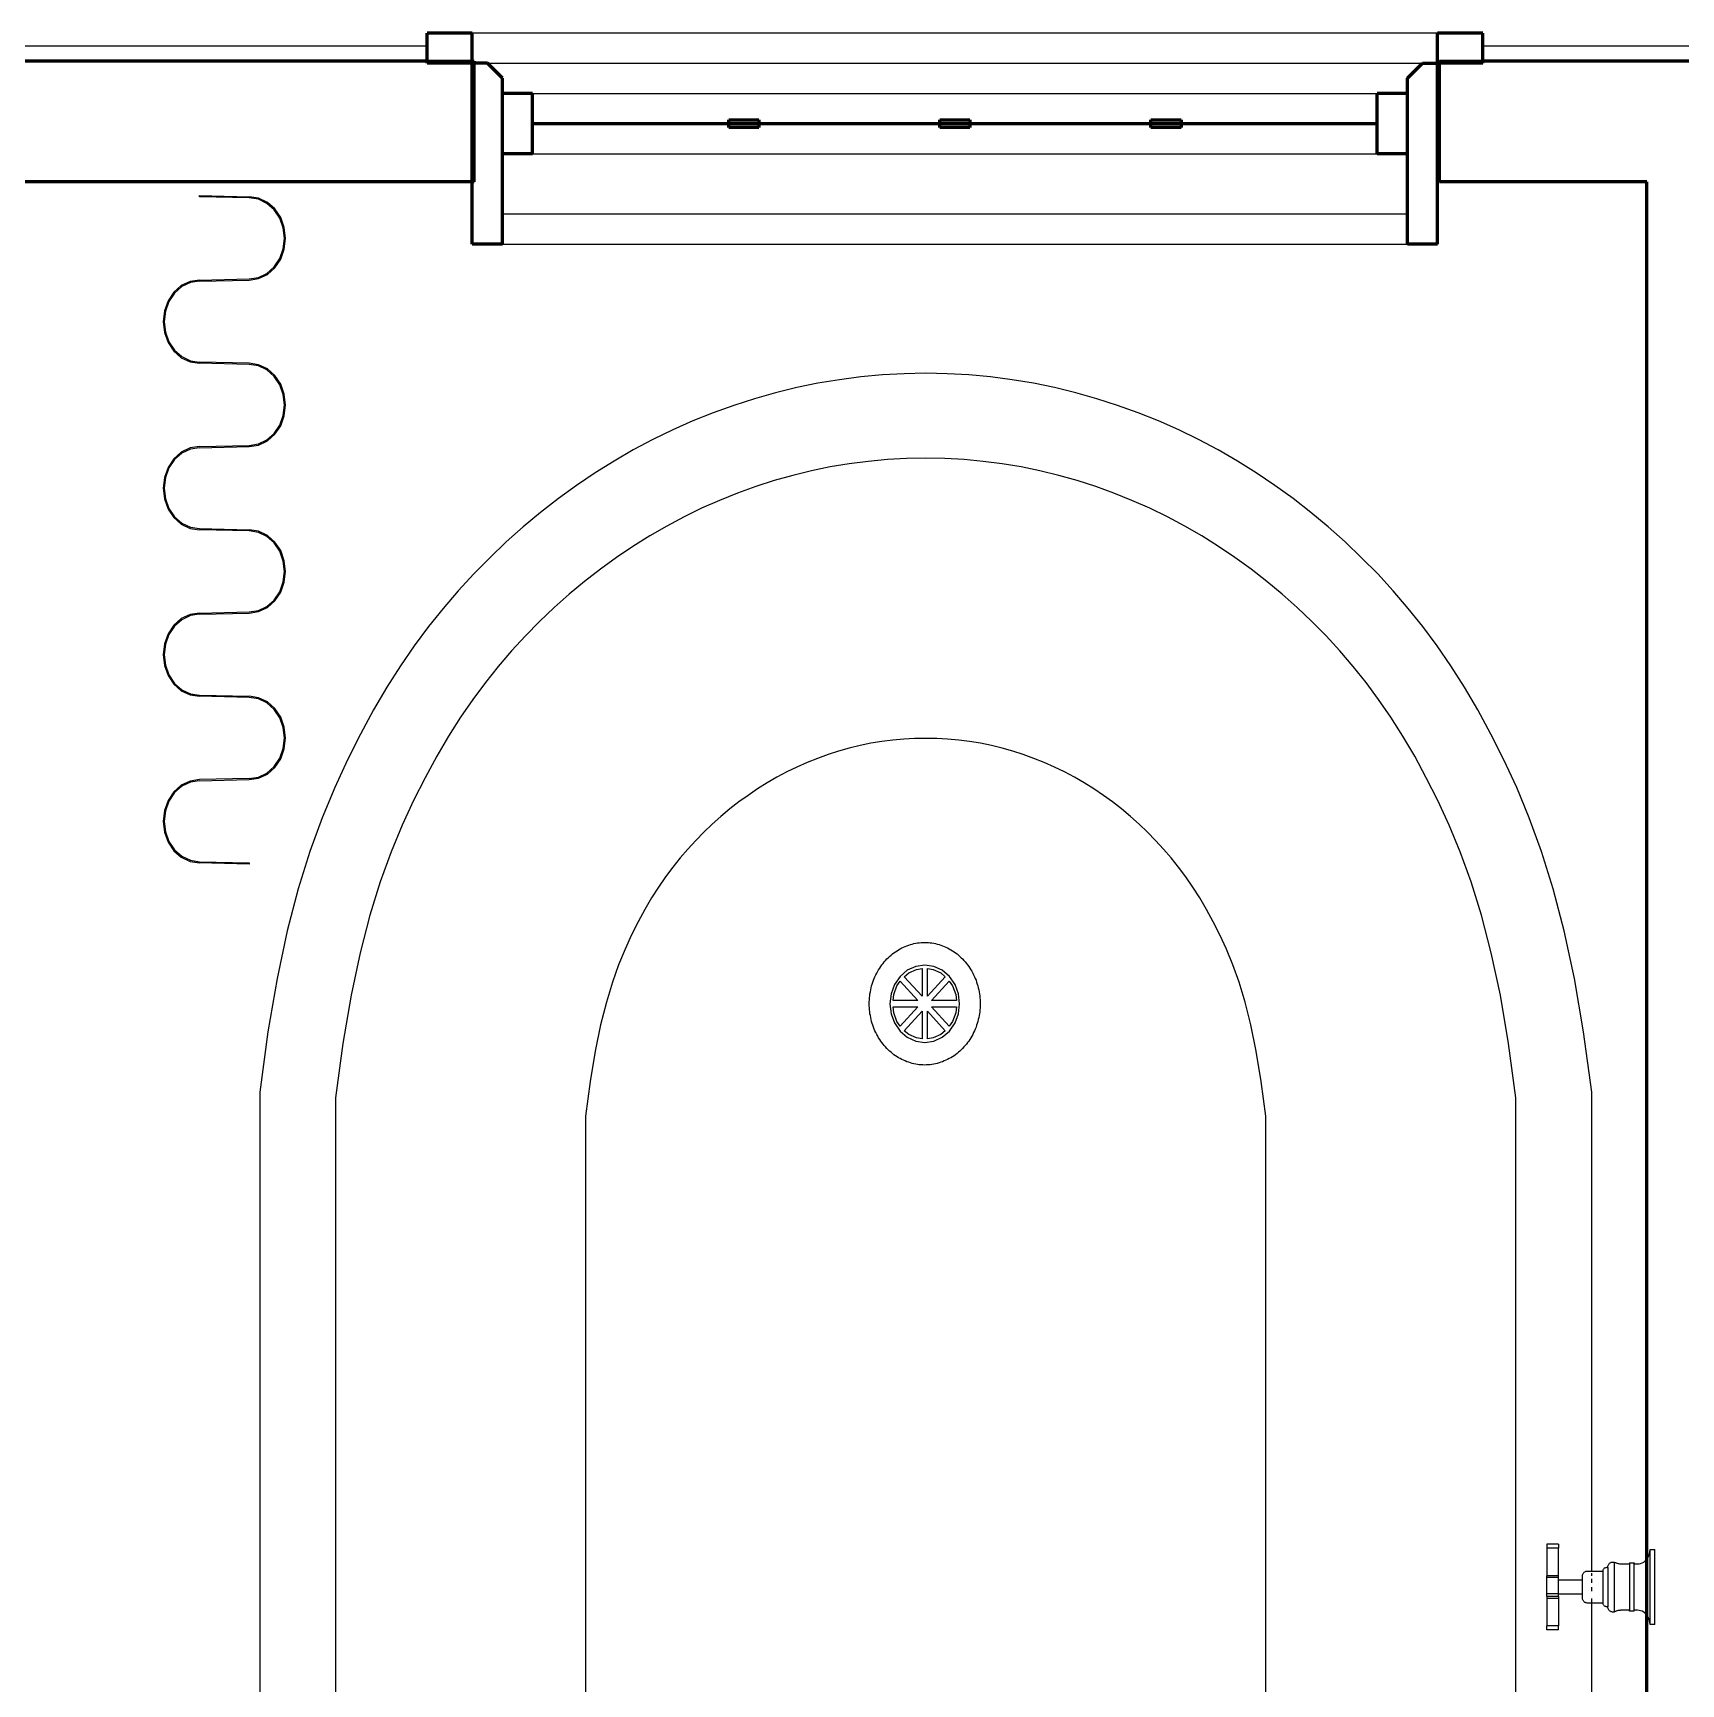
# Model space of a CAD drawing. Header units: metres. Extents: x 12.2 to 77.2, y 18.8 to 35.5.
# Drawn here: x 18.845 to 20.233, y 28.023 to 29.413 of the extents above; entities that cross this region are included whole.
import ezdxf

# ---------------------------------------------------------------- set-up
doc = ezdxf.new("R2010")
doc.units = ezdxf.units.M
doc.layers.add('A-WALL', color=250, linetype='Continuous', lineweight=60)

msp = doc.modelspace()

# ---------------------------------------------------------------- linework, layer by layer
for p, q in [((20.0278, 29.4129), (19.215, 29.4129)), ((19.1769, 29.4018), (13.7397, 29.4018)), ((21.1359, 29.4018), (20.0659, 29.4018)), ((19.2277, 29.3875), (20.0151, 29.3875)), ((20.0294, 29.3891), (20.0278, 29.3891)), ((19.2658, 29.3621), (19.977, 29.3621)), ((19.2658, 29.3113), (19.977, 29.3113)), ((20.0294, 29.2875), (20.0278, 29.2875)), ((18.9853, 29.276), (19.0272, 29.275)), ((18.9853, 29.275), (18.9853, 29.276)), ((19.0272, 29.274), (18.9853, 29.275)), ((19.0351, 29.2738), (19.0272, 29.275)), ((19.0349, 29.2729), (19.0272, 29.274)), ((19.0421, 29.2695), (19.0349, 29.2729)), ((19.0425, 29.2703), (19.0351, 29.2738)), ((19.0482, 29.2641), (19.0421, 29.2695)), ((19.0488, 29.2648), (19.0425, 29.2703)), ((19.0537, 29.2575), (19.0488, 29.2648)), ((19.0529, 29.257), (19.0482, 29.2641)), ((19.0559, 29.2488), (19.0529, 29.257)), ((19.0567, 29.2491), (19.0537, 29.2575)), ((20.0024, 29.2605), (19.2404, 29.2605)), ((19.0569, 29.24), (19.0559, 29.2488)), ((19.0559, 29.2312), (19.0569, 29.24)), ((19.0578, 29.24), (19.0567, 29.2491)), ((19.0567, 29.2309), (19.0578, 29.24)), ((19.0482, 29.2159), (19.0529, 29.223)), ((19.0529, 29.223), (19.0559, 29.2312)), ((19.0537, 29.2225), (19.0567, 29.2309)), ((19.2404, 29.2351), (20.0024, 29.2351)), ((19.0349, 29.2071), (19.0421, 29.2105)), ((19.0351, 29.2061), (19.0425, 29.2096)), ((19.0421, 29.2105), (19.0482, 29.2159)), ((19.0425, 29.2096), (19.0488, 29.2152)), ((19.0488, 29.2152), (19.0537, 29.2225)), ((18.97, 29.2002), (18.9637, 29.1947)), ((18.9705, 29.1994), (18.9643, 29.194)), ((18.9774, 29.2037), (18.97, 29.2002)), ((18.9776, 29.2028), (18.9705, 29.1994)), ((18.9853, 29.2049), (18.9774, 29.2037)), ((18.9853, 29.2039), (18.9776, 29.2028)), ((18.9853, 29.2049), (19.0272, 29.2059)), ((18.9853, 29.2039), (19.0272, 29.2049)), ((19.0272, 29.2059), (19.0349, 29.2071)), ((19.0272, 29.2049), (19.0351, 29.2061)), ((18.9588, 29.1874), (18.9558, 29.1789)), ((18.9596, 29.1869), (18.9566, 29.1787)), ((18.9637, 29.1947), (18.9588, 29.1874)), ((18.9643, 29.194), (18.9596, 29.1869)), ((18.9558, 29.1789), (18.9547, 29.1699)), ((18.9547, 29.1699), (18.9558, 29.1608)), ((18.9566, 29.1787), (18.9556, 29.1699)), ((18.9556, 29.1699), (18.9566, 29.1611)), ((18.9558, 29.1608), (18.9588, 29.1523)), ((18.9566, 29.1611), (18.9596, 29.1528)), ((18.9588, 29.1523), (18.9637, 29.1451)), ((18.9596, 29.1528), (18.9643, 29.1458)), ((18.9637, 29.1451), (18.97, 29.1395)), ((18.9643, 29.1458), (18.9705, 29.1404)), ((18.97, 29.1395), (18.9774, 29.136)), ((18.9705, 29.1404), (18.9776, 29.137)), ((18.9774, 29.136), (18.9853, 29.1348)), ((18.9776, 29.137), (18.9853, 29.1358)), ((19.0272, 29.1348), (18.9853, 29.1358)), ((19.0272, 29.1338), (18.9853, 29.1348)), ((19.0351, 29.1336), (19.0272, 29.1348)), ((19.0349, 29.1327), (19.0272, 29.1338)), ((19.0421, 29.1292), (19.0349, 29.1327)), ((19.0425, 29.1301), (19.0351, 29.1336)), ((19.0482, 29.1238), (19.0421, 29.1292)), ((19.0488, 29.1245), (19.0425, 29.1301)), ((19.0529, 29.1168), (19.0482, 29.1238)), ((19.0537, 29.1173), (19.0488, 29.1245)), ((19.0559, 29.1086), (19.0529, 29.1168)), ((19.0567, 29.1088), (19.0537, 29.1173)), ((19.0569, 29.0998), (19.0559, 29.1086)), ((19.0559, 29.0909), (19.0569, 29.0998)), ((19.0578, 29.0998), (19.0567, 29.1088)), ((19.0567, 29.0907), (19.0578, 29.0998)), ((19.0529, 29.0827), (19.0559, 29.0909)), ((19.0537, 29.0822), (19.0567, 29.0907)), ((19.0349, 29.0669), (19.0421, 29.0703)), ((19.0421, 29.0703), (19.0482, 29.0757)), ((19.0425, 29.0694), (19.0488, 29.075)), ((19.0482, 29.0757), (19.0529, 29.0827)), ((19.0488, 29.075), (19.0537, 29.0822)), ((18.97, 29.06), (18.9637, 29.0544)), ((18.9705, 29.0591), (18.9643, 29.0537)), ((18.9774, 29.0635), (18.97, 29.06)), ((18.9776, 29.0625), (18.9705, 29.0591)), ((18.9853, 29.0647), (18.9774, 29.0635)), ((18.9853, 29.0637), (18.9776, 29.0625)), ((18.9853, 29.0647), (19.0272, 29.0657)), ((18.9853, 29.0637), (19.0272, 29.0647)), ((19.0272, 29.0657), (19.0349, 29.0669)), ((19.0272, 29.0647), (19.0351, 29.0659)), ((19.0351, 29.0659), (19.0425, 29.0694)), ((18.9588, 29.0472), (18.9558, 29.0387)), ((18.9596, 29.0467), (18.9566, 29.0385)), ((18.9637, 29.0544), (18.9588, 29.0472)), ((18.9643, 29.0537), (18.9596, 29.0467)), ((18.9558, 29.0387), (18.9547, 29.0296)), ((18.9547, 29.0296), (18.9558, 29.0206)), ((18.9566, 29.0385), (18.9556, 29.0296)), ((18.9556, 29.0296), (18.9566, 29.0208)), ((18.9558, 29.0206), (18.9588, 29.0121)), ((18.9566, 29.0208), (18.9596, 29.0126)), ((18.9588, 29.0121), (18.9637, 29.0049)), ((18.9596, 29.0126), (18.9643, 29.0056)), ((18.9637, 29.0049), (18.97, 28.9993)), ((18.9643, 29.0056), (18.9705, 29.0001)), ((18.9705, 29.0001), (18.9776, 28.9967)), ((18.97, 28.9993), (18.9774, 28.9958)), ((18.9774, 28.9958), (18.9853, 28.9946)), ((18.9776, 28.9967), (18.9853, 28.9956)), ((18.9853, 28.9956), (19.0272, 28.9946)), ((19.0272, 28.9936), (18.9853, 28.9946)), ((19.0351, 28.9934), (19.0272, 28.9946)), ((19.0349, 28.9924), (19.0272, 28.9936)), ((19.0421, 28.989), (19.0349, 28.9924)), ((19.0425, 28.9899), (19.0351, 28.9934)), ((19.0482, 28.9836), (19.0421, 28.989)), ((19.0488, 28.9843), (19.0425, 28.9899)), ((19.0529, 28.9766), (19.0482, 28.9836)), ((19.0537, 28.9771), (19.0488, 28.9843)), ((19.0559, 28.9683), (19.0529, 28.9766)), ((19.0567, 28.9686), (19.0537, 28.9771)), ((19.0569, 28.9595), (19.0559, 28.9683)), ((19.0559, 28.9507), (19.0569, 28.9595)), ((19.0578, 28.9595), (19.0567, 28.9686)), ((19.0567, 28.9505), (19.0578, 28.9595)), ((19.0529, 28.9425), (19.0559, 28.9507)), ((19.0537, 28.942), (19.0567, 28.9505)), ((19.0421, 28.93), (19.0482, 28.9354)), ((19.0425, 28.9292), (19.0488, 28.9347)), ((19.0482, 28.9354), (19.0529, 28.9425)), ((19.0488, 28.9347), (19.0537, 28.942)), ((18.97, 28.9198), (18.9637, 28.9142)), ((18.9705, 28.9189), (18.9643, 28.9135)), ((18.9774, 28.9233), (18.97, 28.9198)), ((18.9776, 28.9223), (18.9705, 28.9189)), ((18.9853, 28.9245), (18.9774, 28.9233)), ((18.9853, 28.9235), (18.9776, 28.9223)), ((18.9853, 28.9245), (19.0272, 28.9255)), ((18.9853, 28.9235), (19.0272, 28.9245)), ((19.0272, 28.9255), (19.0349, 28.9266)), ((19.0272, 28.9245), (19.0351, 28.9257)), ((19.0349, 28.9266), (19.0421, 28.93)), ((19.0351, 28.9257), (19.0425, 28.9292)), ((18.9588, 28.9069), (18.9558, 28.8985)), ((18.9596, 28.9064), (18.9566, 28.8982)), ((18.9637, 28.9142), (18.9588, 28.9069)), ((18.9643, 28.9135), (18.9596, 28.9064)), ((18.9558, 28.8985), (18.9547, 28.8894)), ((18.9547, 28.8894), (18.9558, 28.8803)), ((18.9566, 28.8982), (18.9556, 28.8894)), ((18.9556, 28.8894), (18.9566, 28.8806)), ((18.9558, 28.8803), (18.9588, 28.8719)), ((18.9566, 28.8806), (18.9596, 28.8724)), ((18.9588, 28.8719), (18.9637, 28.8646)), ((18.9596, 28.8724), (18.9643, 28.8653)), ((18.9637, 28.8646), (18.97, 28.8591)), ((18.9643, 28.8653), (18.9705, 28.8599)), ((18.97, 28.8591), (18.9774, 28.8555)), ((18.9705, 28.8599), (18.9776, 28.8565)), ((18.9774, 28.8555), (18.9853, 28.8544)), ((18.9776, 28.8565), (18.9853, 28.8554)), ((18.9853, 28.8554), (19.0272, 28.8544)), ((19.0272, 28.8534), (18.9853, 28.8544)), ((19.0351, 28.8532), (19.0272, 28.8544)), ((19.0349, 28.8522), (19.0272, 28.8534)), ((19.0421, 28.8488), (19.0349, 28.8522)), ((19.0425, 28.8497), (19.0351, 28.8532)), ((19.0482, 28.8434), (19.0421, 28.8488)), ((19.0488, 28.8441), (19.0425, 28.8497)), ((19.0529, 28.8363), (19.0482, 28.8434)), ((19.0537, 28.8368), (19.0488, 28.8441)), ((19.0559, 28.8281), (19.0529, 28.8363)), ((19.0567, 28.8284), (19.0537, 28.8368)), ((19.0569, 28.8193), (19.0559, 28.8281)), ((19.0578, 28.8193), (19.0567, 28.8284)), ((19.0529, 28.8023), (19.0559, 28.8105)), ((19.0537, 28.8018), (19.0567, 28.8102)), ((19.0559, 28.8105), (19.0569, 28.8193)), ((19.0567, 28.8102), (19.0578, 28.8193)), ((19.0421, 28.7898), (19.0482, 28.7952)), ((19.0425, 28.7889), (19.0488, 28.7945)), ((19.0482, 28.7952), (19.0529, 28.8023)), ((19.0488, 28.7945), (19.0537, 28.8018)), ((18.97, 28.7795), (18.9637, 28.774)), ((18.9705, 28.7787), (18.9643, 28.7733)), ((18.9774, 28.783), (18.97, 28.7795)), ((18.9776, 28.7821), (18.9705, 28.7787)), ((18.9853, 28.7842), (18.9774, 28.783)), ((18.9853, 28.7832), (18.9776, 28.7821)), ((19.0272, 28.7852), (18.9853, 28.7842)), ((18.9853, 28.7832), (19.0272, 28.7842)), ((19.0272, 28.7852), (19.0349, 28.7864)), ((19.0272, 28.7842), (19.0351, 28.7854)), ((19.0349, 28.7864), (19.0421, 28.7898)), ((19.0351, 28.7854), (19.0425, 28.7889)), ((18.9588, 28.7667), (18.9558, 28.7583)), ((18.9596, 28.7662), (18.9566, 28.758)), ((18.9637, 28.774), (18.9588, 28.7667)), ((18.9643, 28.7733), (18.9596, 28.7662)), ((18.9558, 28.7583), (18.9547, 28.7492)), ((18.9566, 28.758), (18.9556, 28.7492)), ((18.9547, 28.7492), (18.9558, 28.7401)), ((18.9556, 28.7492), (18.9566, 28.7404)), ((18.9558, 28.7401), (18.9588, 28.7317)), ((18.9566, 28.7404), (18.9596, 28.7322)), ((18.9588, 28.7317), (18.9637, 28.7244)), ((18.9596, 28.7322), (18.9643, 28.7251)), ((18.9637, 28.7244), (18.97, 28.7188)), ((18.9643, 28.7251), (18.9705, 28.7197)), ((18.97, 28.7188), (18.9774, 28.7153)), ((18.9705, 28.7197), (18.9776, 28.7163)), ((18.9774, 28.7153), (18.9853, 28.7141)), ((18.9776, 28.7163), (18.9853, 28.7151)), ((18.9853, 28.7151), (19.0272, 28.7141)), ((19.0272, 28.7131), (18.9853, 28.7141)), ((19.0272, 28.7141), (19.0272, 28.7131)), ((19.5884, 28.6269), (19.5813, 28.6237)), ((19.596, 28.628), (19.5884, 28.6269)), ((19.589, 28.6244), (19.5937, 28.6251)), ((19.5937, 28.6251), (19.5937, 28.6018)), ((19.6036, 28.6269), (19.596, 28.628)), ((19.5984, 28.6251), (19.603, 28.6244)), ((19.5984, 28.6018), (19.5984, 28.6251)), ((19.6107, 28.6237), (19.6036, 28.6269)), ((19.5705, 28.6118), (19.5676, 28.6039)), ((19.5752, 28.6185), (19.5705, 28.6118)), ((19.5726, 28.6105), (19.5754, 28.6146)), ((19.5813, 28.6237), (19.5752, 28.6185)), ((19.5754, 28.6146), (19.5903, 28.5981)), ((19.5788, 28.6182), (19.5825, 28.6214)), ((19.5937, 28.6018), (19.5788, 28.6182)), ((19.5825, 28.6214), (19.589, 28.6244)), ((19.6133, 28.6182), (19.5984, 28.6018)), ((19.6017, 28.5981), (19.6166, 28.6146)), ((19.603, 28.6244), (19.6095, 28.6214)), ((19.6095, 28.6214), (19.6133, 28.6182)), ((19.6168, 28.6185), (19.6107, 28.6237)), ((19.6166, 28.6146), (19.6194, 28.6105)), ((19.6215, 28.6118), (19.6168, 28.6185)), ((19.6244, 28.6039), (19.6215, 28.6118)), ((19.5676, 28.6039), (19.5666, 28.5955)), ((19.5693, 28.5981), (19.5699, 28.6033)), ((19.5903, 28.5981), (19.5693, 28.5981)), ((19.5699, 28.6033), (19.5726, 28.6105)), ((19.6228, 28.5981), (19.6017, 28.5981)), ((19.6194, 28.6105), (19.6221, 28.6033)), ((19.6221, 28.6033), (19.6228, 28.5981)), ((19.6254, 28.5955), (19.6244, 28.6039)), ((19.5666, 28.5955), (19.5676, 28.5871)), ((19.5676, 28.5871), (19.5705, 28.5793)), ((19.5693, 28.5929), (19.5903, 28.5929)), ((19.5699, 28.5878), (19.5693, 28.5929)), ((19.5726, 28.5806), (19.5699, 28.5878)), ((19.5903, 28.5929), (19.5754, 28.5765)), ((19.5788, 28.5728), (19.5937, 28.5892)), ((19.5937, 28.5892), (19.5937, 28.566)), ((19.5984, 28.5892), (19.6133, 28.5728)), ((19.5984, 28.566), (19.5984, 28.5892)), ((19.6017, 28.5929), (19.6228, 28.5929)), ((19.6166, 28.5765), (19.6017, 28.5929)), ((19.6221, 28.5878), (19.6194, 28.5806)), ((19.6215, 28.5793), (19.6244, 28.5871)), ((19.6228, 28.5929), (19.6221, 28.5878)), ((19.6244, 28.5871), (19.6254, 28.5955)), ((19.5705, 28.5793), (19.5752, 28.5725)), ((19.5754, 28.5765), (19.5726, 28.5806)), ((19.5752, 28.5725), (19.5813, 28.5674)), ((19.5825, 28.5696), (19.5788, 28.5728)), ((19.589, 28.5667), (19.5825, 28.5696)), ((19.6095, 28.5696), (19.603, 28.5667)), ((19.6133, 28.5728), (19.6095, 28.5696)), ((19.6107, 28.5674), (19.6168, 28.5725)), ((19.6194, 28.5806), (19.6166, 28.5765)), ((19.6168, 28.5725), (19.6215, 28.5793)), ((19.5813, 28.5674), (19.5884, 28.5641)), ((19.5884, 28.5641), (19.596, 28.563)), ((19.5937, 28.566), (19.589, 28.5667)), ((19.596, 28.563), (19.6036, 28.5641)), ((19.603, 28.5667), (19.5984, 28.566)), ((19.6036, 28.5641), (19.6107, 28.5674)), ((19.036, 28.521), (19.036, 27.3877)), ((19.0999, 28.5163), (19.0999, 27.3924)), ((20.0938, 27.9655), (20.0938, 28.5163)), ((20.1576, 28.1178), (20.1576, 28.521)), ((19.3103, 28.5008), (19.3103, 27.4079)), ((19.8833, 27.4079), (19.8833, 28.5008)), ((20.1297, 28.1403), (20.1197, 28.1403)), ((20.1197, 28.1403), (20.1197, 28.137)), ((20.1297, 28.1403), (20.1297, 28.137)), ((20.1297, 28.137), (20.1197, 28.137)), ((20.1197, 28.137), (20.1197, 28.1139)), ((20.1297, 28.1139), (20.1297, 28.137)), ((20.1723, 28.124), (20.1727, 28.1244)), ((20.1727, 28.1244), (20.1732, 28.1247)), ((20.1732, 28.1247), (20.1736, 28.125)), ((20.1736, 28.125), (20.1741, 28.1252)), ((20.1741, 28.1252), (20.1746, 28.1253)), ((20.1746, 28.1253), (20.1752, 28.1253)), ((20.1752, 28.1253), (20.1765, 28.1253)), ((20.1765, 28.1253), (20.177, 28.1251)), ((20.1765, 28.1253), (20.1765, 28.0833)), ((20.177, 28.1251), (20.1776, 28.1249)), ((20.1776, 28.1249), (20.1781, 28.1247)), ((20.1781, 28.1247), (20.1787, 28.1245)), ((20.1787, 28.1245), (20.1792, 28.1243)), ((20.1792, 28.1243), (20.1798, 28.1242)), ((20.1894, 28.1246), (20.1934, 28.1246)), ((20.1894, 28.1246), (20.1894, 28.1238)), ((20.1934, 28.1246), (20.1934, 28.1238)), ((20.1988, 28.1242), (20.2002, 28.1247)), ((20.2002, 28.1247), (20.2014, 28.1254)), ((20.2014, 28.1254), (20.2026, 28.1263)), ((20.2026, 28.1263), (20.2036, 28.1273)), ((20.2036, 28.1273), (20.204, 28.1278)), ((20.204, 28.1278), (20.2046, 28.1285)), ((20.2046, 28.1285), (20.2053, 28.1298)), ((20.2053, 28.1298), (20.206, 28.1312)), ((20.206, 28.1312), (20.2064, 28.1327)), ((20.2064, 28.1327), (20.2067, 28.1343)), ((20.2067, 28.1343), (20.2068, 28.1358)), ((20.2068, 28.1358), (20.2108, 28.1358)), ((20.2068, 28.0728), (20.2068, 28.1358)), ((20.2108, 28.0728), (20.2108, 28.1358)), ((20.1197, 28.1123), (20.1197, 28.1139)), ((20.1297, 28.1139), (20.1197, 28.1139)), ((20.1297, 28.1123), (20.1197, 28.1123)), ((20.1197, 28.0985), (20.1197, 28.1123)), ((20.1297, 28.1123), (20.1297, 28.1139)), ((20.1297, 28.1103), (20.1297, 28.1123)), ((20.1498, 28.1139), (20.1499, 28.1145)), ((20.1498, 28.1133), (20.1498, 28.1139)), ((20.1498, 28.1103), (20.1498, 28.1133)), ((20.1499, 28.1145), (20.1501, 28.1151)), ((20.1501, 28.1151), (20.1503, 28.1156)), ((20.1503, 28.1156), (20.1506, 28.1161)), ((20.1506, 28.1161), (20.151, 28.1165)), ((20.151, 28.1165), (20.1514, 28.1169)), ((20.1514, 28.1169), (20.1518, 28.1172)), ((20.1518, 28.1172), (20.1523, 28.1175)), ((20.1523, 28.1175), (20.1528, 28.1177)), ((20.1528, 28.1177), (20.1533, 28.1178)), ((20.1533, 28.1178), (20.1538, 28.1178)), ((20.1538, 28.1178), (20.1576, 28.1178)), ((20.1576, 28.1174), (20.1576, 28.1178)), ((20.1576, 28.1178), (20.1672, 28.1178)), ((20.1576, 28.1139), (20.1576, 28.116)), ((20.1576, 28.1078), (20.1576, 28.1111)), ((20.1672, 28.1183), (20.1674, 28.1188)), ((20.1672, 28.1178), (20.1672, 28.1183)), ((20.1672, 28.0908), (20.1672, 28.1178)), ((20.1674, 28.1188), (20.1676, 28.1193)), ((20.1676, 28.1193), (20.1679, 28.1197)), ((20.1679, 28.1197), (20.1682, 28.1201)), ((20.1682, 28.1201), (20.1685, 28.1204)), ((20.1685, 28.1204), (20.1689, 28.1206)), ((20.1689, 28.1206), (20.1694, 28.1208)), ((20.1694, 28.1208), (20.1698, 28.1209)), ((20.1698, 28.1209), (20.1703, 28.121)), ((20.1703, 28.121), (20.1707, 28.1209)), ((20.1707, 28.1209), (20.1712, 28.1208)), ((20.1712, 28.1214), (20.1713, 28.122)), ((20.1712, 28.1208), (20.1712, 28.1214)), ((20.1712, 28.1208), (20.1712, 28.0878)), ((20.1713, 28.122), (20.1715, 28.1226)), ((20.1715, 28.1226), (20.1717, 28.1231)), ((20.1717, 28.1231), (20.172, 28.1236)), ((20.172, 28.1236), (20.1723, 28.124)), ((20.1798, 28.1242), (20.1803, 28.1241)), ((20.1803, 28.1241), (20.1809, 28.124)), ((20.1809, 28.124), (20.1815, 28.1239)), ((20.1815, 28.1239), (20.182, 28.1239)), ((20.182, 28.1239), (20.1826, 28.1238)), ((20.1826, 28.1238), (20.1832, 28.1238)), ((20.1832, 28.1238), (20.1894, 28.1238)), ((20.1894, 28.1238), (20.1894, 28.0848)), ((20.1934, 28.1238), (20.1961, 28.1238)), ((20.1934, 28.0848), (20.1934, 28.1238)), ((20.1961, 28.1238), (20.1975, 28.1239)), ((20.1975, 28.1239), (20.1988, 28.1242)), ((20.1297, 28.0985), (20.1197, 28.0985)), ((20.1197, 28.0964), (20.1197, 28.0985)), ((20.1297, 28.1103), (20.1498, 28.1103)), ((20.1297, 28.0985), (20.1297, 28.1103)), ((20.1297, 28.0983), (20.1297, 28.0985)), ((20.1498, 28.0983), (20.1297, 28.0983)), ((20.1297, 28.0964), (20.1297, 28.0983)), ((20.1498, 28.0983), (20.1498, 28.1103)), ((20.1498, 28.0953), (20.1498, 28.0983)), ((20.1576, 28.1008), (20.1576, 28.1043)), ((20.1297, 28.0964), (20.1197, 28.0964)), ((20.1197, 28.0964), (20.1197, 28.0947)), ((20.1297, 28.0947), (20.1197, 28.0947)), ((20.1197, 28.0947), (20.1197, 28.0716)), ((20.1297, 28.0964), (20.1297, 28.0947)), ((20.1297, 28.0947), (20.1297, 28.0716)), ((20.1498, 28.0947), (20.1498, 28.0953)), ((20.1499, 28.0942), (20.1498, 28.0947)), ((20.1501, 28.0936), (20.1499, 28.0942)), ((20.1503, 28.0931), (20.1501, 28.0936)), ((20.1506, 28.0926), (20.1503, 28.0931)), ((20.151, 28.0921), (20.1506, 28.0926)), ((20.1514, 28.0918), (20.151, 28.0921)), ((20.1518, 28.0914), (20.1514, 28.0918)), ((20.1523, 28.0912), (20.1518, 28.0914)), ((20.1528, 28.091), (20.1523, 28.0912)), ((20.1533, 28.0909), (20.1528, 28.091)), ((20.1538, 28.0908), (20.1533, 28.0909)), ((20.1576, 28.0908), (20.1538, 28.0908)), ((20.1576, 28.0908), (20.1576, 28.0948)), ((20.1672, 28.0908), (20.1576, 28.0908)), ((20.1576, 27.974), (20.1576, 28.0908)), ((20.1672, 28.0903), (20.1672, 28.0908)), ((20.1674, 28.0898), (20.1672, 28.0903)), ((20.1676, 28.0894), (20.1674, 28.0898)), ((20.1679, 28.089), (20.1676, 28.0894)), ((20.1682, 28.0886), (20.1679, 28.089)), ((20.1685, 28.0883), (20.1682, 28.0886)), ((20.1689, 28.088), (20.1685, 28.0883)), ((20.1694, 28.0879), (20.1689, 28.088)), ((20.1698, 28.0877), (20.1694, 28.0879)), ((20.1703, 28.0877), (20.1698, 28.0877)), ((20.1707, 28.0877), (20.1703, 28.0877)), ((20.1712, 28.0878), (20.1707, 28.0877)), ((20.1712, 28.0872), (20.1712, 28.0878)), ((20.1713, 28.0867), (20.1712, 28.0872)), ((20.1715, 28.0861), (20.1713, 28.0867)), ((20.1717, 28.0856), (20.1715, 28.0861)), ((20.172, 28.0851), (20.1717, 28.0856)), ((20.1723, 28.0846), (20.172, 28.0851)), ((20.1727, 28.0843), (20.1723, 28.0846)), ((20.1732, 28.0839), (20.1727, 28.0843)), ((20.1736, 28.0837), (20.1732, 28.0839)), ((20.1741, 28.0835), (20.1736, 28.0837)), ((20.1746, 28.0834), (20.1741, 28.0835)), ((20.1752, 28.0833), (20.1746, 28.0834)), ((20.1765, 28.0833), (20.1752, 28.0833)), ((20.177, 28.0836), (20.1765, 28.0833)), ((20.1776, 28.0838), (20.177, 28.0836)), ((20.1781, 28.084), (20.1776, 28.0838)), ((20.1787, 28.0842), (20.1781, 28.084)), ((20.1792, 28.0843), (20.1787, 28.0842)), ((20.1798, 28.0845), (20.1792, 28.0843)), ((20.1803, 28.0846), (20.1798, 28.0845)), ((20.1809, 28.0847), (20.1803, 28.0846)), ((20.1815, 28.0847), (20.1809, 28.0847)), ((20.182, 28.0848), (20.1815, 28.0847)), ((20.1826, 28.0848), (20.182, 28.0848)), ((20.1832, 28.0848), (20.1826, 28.0848)), ((20.1894, 28.0848), (20.1832, 28.0848)), ((20.1894, 28.0841), (20.1894, 28.0848)), ((20.1934, 28.0841), (20.1894, 28.0841)), ((20.1961, 28.0848), (20.1934, 28.0848)), ((20.1934, 28.0841), (20.1934, 28.0848)), ((20.1975, 28.0847), (20.1961, 28.0848)), ((20.1988, 28.0844), (20.1975, 28.0847)), ((20.2002, 28.0839), (20.1988, 28.0844)), ((20.2014, 28.0832), (20.2002, 28.0839)), ((20.2026, 28.0824), (20.2014, 28.0832)), ((20.1297, 28.0716), (20.1197, 28.0716)), ((20.1197, 28.0683), (20.1197, 28.0716)), ((20.1297, 28.0683), (20.1297, 28.0716)), ((20.2036, 28.0813), (20.2026, 28.0824)), ((20.204, 28.0808), (20.2036, 28.0813)), ((20.2046, 28.0801), (20.204, 28.0808)), ((20.2053, 28.0788), (20.2046, 28.0801)), ((20.206, 28.0774), (20.2053, 28.0788)), ((20.2064, 28.0759), (20.206, 28.0774)), ((20.2067, 28.0744), (20.2064, 28.0759)), ((20.2068, 28.0728), (20.2067, 28.0744)), ((20.2108, 28.0728), (20.2068, 28.0728)), ((20.1297, 28.0683), (20.1197, 28.0683))]:
    msp.add_line(p, q)
for points in [[(20.1576, 28.521), (20.1508, 28.5718), (20.143, 28.6169), (20.1344, 28.6568), (20.1252, 28.6923), (20.1153, 28.7238), (20.1051, 28.752), (20.0945, 28.7775), (20.0836, 28.8009), (20.0727, 28.8226), (20.0617, 28.843), (20.0505, 28.8621), (20.0391, 28.88), (20.0274, 28.897), (20.0155, 28.9131), (20.0032, 28.9284), (19.9905, 28.9431), (19.9774, 28.9574), (19.9639, 28.9711), (19.95, 28.9844), (19.9357, 28.9971), (19.9211, 29.0093), (19.9061, 29.0209), (19.8908, 29.032), (19.8752, 29.0425), (19.8593, 29.0525), (19.843, 29.0618), (19.8266, 29.0706), (19.8099, 29.0787), (19.7929, 29.0863), (19.7758, 29.0932), (19.7584, 29.0994), (19.7409, 29.105), (19.7232, 29.11), (19.7054, 29.1143), (19.6875, 29.118), (19.6695, 29.121), (19.6514, 29.1233), (19.6332, 29.125), (19.615, 29.126), (19.5968, 29.1264), (19.5786, 29.126), (19.5604, 29.125), (19.5422, 29.1233), (19.5241, 29.121), (19.5061, 29.118), (19.4882, 29.1143), (19.4704, 29.11), (19.4527, 29.105), (19.4352, 29.0994), (19.4179, 29.0932), (19.4007, 29.0863), (19.3838, 29.0787), (19.367, 29.0706), (19.3506, 29.0618), (19.3344, 29.0525), (19.3184, 29.0425), (19.3028, 29.032), (19.2875, 29.0209), (19.2725, 29.0093), (19.2579, 28.9971), (19.2436, 28.9844), (19.2297, 28.9711), (19.2162, 28.9574), (19.2031, 28.9431), (19.1905, 28.9284), (19.1782, 28.9131), (19.1662, 28.897), (19.1545, 28.88), (19.1431, 28.8621), (19.1319, 28.843), (19.1209, 28.8226), (19.11, 28.8009), (19.0992, 28.7775), (19.0886, 28.752), (19.0783, 28.7238), (19.0685, 28.6923), (19.0592, 28.6568), (19.0506, 28.6169), (19.0429, 28.5718), (19.036, 28.521)], [(20.0938, 28.5163), (20.0876, 28.5621), (20.0807, 28.6026), (20.0731, 28.6384), (20.0648, 28.6701), (20.0561, 28.6982), (20.047, 28.7233), (20.0376, 28.7459), (20.028, 28.7666), (20.0183, 28.7858), (20.0086, 28.8039), (19.9986, 28.8208), (19.9885, 28.8367), (19.9782, 28.8517), (19.9676, 28.8659), (19.9567, 28.8795), (19.9455, 28.8926), (19.9339, 28.9052), (19.9219, 28.9174), (19.9096, 28.9291), (19.897, 28.9404), (19.884, 28.9512), (19.8708, 28.9615), (19.8572, 28.9713), (19.8434, 28.9806), (19.8293, 28.9894), (19.8149, 28.9977), (19.8003, 29.0055), (19.7855, 29.0127), (19.7705, 29.0193), (19.7553, 29.0255), (19.74, 29.031), (19.7244, 29.036), (19.7088, 29.0404), (19.693, 29.0442), (19.6771, 29.0475), (19.6612, 29.0501), (19.6451, 29.0522), (19.6291, 29.0537), (19.6129, 29.0546), (19.5968, 29.0549), (19.5807, 29.0546), (19.5646, 29.0537), (19.5485, 29.0522), (19.5324, 29.0501), (19.5165, 29.0475), (19.5006, 29.0442), (19.4848, 29.0404), (19.4692, 29.036), (19.4537, 29.031), (19.4383, 29.0255), (19.4231, 29.0193), (19.4081, 29.0127), (19.3933, 29.0055), (19.3787, 28.9977), (19.3644, 28.9894), (19.3503, 28.9806), (19.3364, 28.9713), (19.3229, 28.9615), (19.3096, 28.9512), (19.2966, 28.9404), (19.284, 28.9291), (19.2717, 28.9174), (19.2597, 28.9052), (19.2481, 28.8926), (19.2369, 28.8795), (19.226, 28.8659), (19.2154, 28.8517), (19.2051, 28.8367), (19.195, 28.8208), (19.1851, 28.8039), (19.1753, 28.7858), (19.1656, 28.7666), (19.156, 28.7459), (19.1466, 28.7233), (19.1375, 28.6982), (19.1288, 28.6701), (19.1206, 28.6384), (19.1129, 28.6026), (19.106, 28.5621), (19.0999, 28.5163)], [(19.8833, 28.5008), (19.8794, 28.53), (19.8752, 28.5555), (19.8706, 28.5777), (19.8657, 28.5969), (19.8607, 28.6137), (19.8554, 28.6284), (19.85, 28.6415), (19.8445, 28.6535), (19.8389, 28.6645), (19.8333, 28.6749), (19.8276, 28.6846), (19.8218, 28.6937), (19.8159, 28.7023), (19.8098, 28.7105), (19.8035, 28.7183), (19.7971, 28.7258), (19.7904, 28.7331), (19.7835, 28.7401), (19.7765, 28.7468), (19.7692, 28.7533), (19.7618, 28.7595), (19.7542, 28.7654), (19.7464, 28.771), (19.7384, 28.7764), (19.7303, 28.7815), (19.7221, 28.7862), (19.7137, 28.7907), (19.7052, 28.7948), (19.6966, 28.7986), (19.6878, 28.8021), (19.679, 28.8053), (19.6701, 28.8082), (19.6611, 28.8107), (19.6521, 28.8129), (19.6429, 28.8148), (19.6338, 28.8163), (19.6246, 28.8175), (19.6153, 28.8183), (19.6061, 28.8189), (19.5968, 28.819), (19.5875, 28.8189), (19.5783, 28.8183), (19.5691, 28.8175), (19.5598, 28.8163), (19.5507, 28.8148), (19.5416, 28.8129), (19.5325, 28.8107), (19.5235, 28.8082), (19.5146, 28.8053), (19.5058, 28.8021), (19.4971, 28.7986), (19.4884, 28.7948), (19.4799, 28.7907), (19.4715, 28.7862), (19.4633, 28.7815), (19.4552, 28.7764), (19.4473, 28.771), (19.4395, 28.7654), (19.4318, 28.7595), (19.4244, 28.7533), (19.4171, 28.7468), (19.4101, 28.7401), (19.4032, 28.7331), (19.3965, 28.7258), (19.3901, 28.7183), (19.3838, 28.7105), (19.3778, 28.7023), (19.3718, 28.6937), (19.366, 28.6846), (19.3603, 28.6749), (19.3547, 28.6645), (19.3492, 28.6535), (19.3437, 28.6415), (19.3382, 28.6284), (19.333, 28.6137), (19.3279, 28.5969), (19.323, 28.5777), (19.3185, 28.5555), (19.3142, 28.53), (19.3103, 28.5008)]]:
    msp.add_lwpolyline(points)
msp.add_lwpolyline([(19.596, 28.6471), (19.5975, 28.6471), (19.5991, 28.647), (19.6006, 28.6468), (19.6021, 28.6467), (19.6036, 28.6464), (19.6051, 28.6461), (19.6066, 28.6457), (19.6081, 28.6453), (19.6096, 28.6449), (19.611, 28.6444), (19.6125, 28.6438), (19.6139, 28.6432), (19.6153, 28.6425), (19.6167, 28.6418), (19.618, 28.641), (19.6194, 28.6402), (19.6207, 28.6393), (19.622, 28.6384), (19.6232, 28.6374), (19.6244, 28.6364), (19.6256, 28.6354), (19.6268, 28.6343), (19.6279, 28.6332), (19.629, 28.632), (19.6301, 28.6308), (19.6311, 28.6295), (19.6321, 28.6282), (19.6331, 28.6269), (19.634, 28.6256), (19.6348, 28.6242), (19.6357, 28.6228), (19.6364, 28.6213), (19.6372, 28.6198), (19.6379, 28.6183), (19.6385, 28.6168), (19.6392, 28.6153), (19.6397, 28.6137), (19.6402, 28.6121), (19.6407, 28.6105), (19.6411, 28.6089), (19.6415, 28.6072), (19.6418, 28.6056), (19.6421, 28.6039), (19.6423, 28.6023), (19.6425, 28.6006), (19.6426, 28.5989), (19.6427, 28.5972), (19.6427, 28.5955), (19.6427, 28.5938), (19.6426, 28.5921), (19.6425, 28.5905), (19.6423, 28.5888), (19.6421, 28.5871), (19.6418, 28.5855), (19.6415, 28.5838), (19.6411, 28.5822), (19.6407, 28.5805), (19.6402, 28.5789), (19.6397, 28.5774), (19.6392, 28.5758), (19.6385, 28.5742), (19.6379, 28.5727), (19.6372, 28.5712), (19.6364, 28.5697), (19.6357, 28.5683), (19.6348, 28.5669), (19.634, 28.5655), (19.6331, 28.5641), (19.6321, 28.5628), (19.6311, 28.5615), (19.6301, 28.5603), (19.629, 28.5591), (19.6279, 28.5579), (19.6268, 28.5567), (19.6256, 28.5557), (19.6244, 28.5546), (19.6232, 28.5536), (19.622, 28.5526), (19.6207, 28.5517), (19.6194, 28.5509), (19.618, 28.55), (19.6167, 28.5493), (19.6153, 28.5485), (19.6139, 28.5479), (19.6125, 28.5473), (19.611, 28.5467), (19.6096, 28.5462), (19.6081, 28.5457), (19.6066, 28.5453), (19.6051, 28.5449), (19.6036, 28.5446), (19.6021, 28.5444), (19.6006, 28.5442), (19.5991, 28.5441), (19.5975, 28.544), (19.596, 28.5439), (19.5945, 28.544), (19.593, 28.5441), (19.5914, 28.5442), (19.5899, 28.5444), (19.5884, 28.5446), (19.5869, 28.5449), (19.5854, 28.5453), (19.5839, 28.5457), (19.5825, 28.5462), (19.581, 28.5467), (19.5796, 28.5473), (19.5781, 28.5479), (19.5767, 28.5485), (19.5754, 28.5493), (19.574, 28.55), (19.5727, 28.5509), (19.5713, 28.5517), (19.5701, 28.5526), (19.5688, 28.5536), (19.5676, 28.5546), (19.5664, 28.5557), (19.5652, 28.5567), (19.5641, 28.5579), (19.563, 28.5591), (19.5619, 28.5603), (19.5609, 28.5615), (19.5599, 28.5628), (19.559, 28.5641), (19.5581, 28.5655), (19.5572, 28.5669), (19.5564, 28.5683), (19.5556, 28.5697), (19.5548, 28.5712), (19.5541, 28.5727), (19.5535, 28.5742), (19.5529, 28.5758), (19.5523, 28.5774), (19.5518, 28.5789), (19.5513, 28.5805), (19.5509, 28.5822), (19.5505, 28.5838), (19.5502, 28.5855), (19.5499, 28.5871), (19.5497, 28.5888), (19.5495, 28.5905), (19.5494, 28.5921), (19.5493, 28.5938), (19.5493, 28.5955), (19.5493, 28.5972), (19.5494, 28.5989), (19.5495, 28.6006), (19.5497, 28.6023), (19.5499, 28.6039), (19.5502, 28.6056), (19.5505, 28.6072), (19.5509, 28.6089), (19.5513, 28.6105), (19.5518, 28.6121), (19.5523, 28.6137), (19.5529, 28.6153), (19.5535, 28.6168), (19.5541, 28.6183), (19.5548, 28.6198), (19.5556, 28.6213), (19.5564, 28.6228), (19.5572, 28.6242), (19.5581, 28.6256), (19.559, 28.6269), (19.5599, 28.6282), (19.5609, 28.6295), (19.5619, 28.6308), (19.563, 28.632), (19.5641, 28.6332), (19.5652, 28.6343), (19.5664, 28.6354), (19.5676, 28.6364), (19.5688, 28.6374), (19.5701, 28.6384), (19.5713, 28.6393), (19.5727, 28.6402), (19.574, 28.641), (19.5754, 28.6418), (19.5767, 28.6425), (19.5781, 28.6432), (19.5796, 28.6438), (19.581, 28.6444), (19.5825, 28.6449), (19.5839, 28.6453), (19.5854, 28.6457), (19.5869, 28.6461), (19.5884, 28.6464), (19.5899, 28.6467), (19.5914, 28.6468), (19.593, 28.647), (19.5945, 28.6471)], close=True)
at = {"layer": 'A-WALL'}
for p, q in [((19.215, 29.4129), (19.1769, 29.4129)), ((19.1769, 29.4018), (19.1769, 29.4129)), ((19.215, 29.3891), (19.215, 29.4129)), ((20.0659, 29.4129), (20.0278, 29.4129)), ((20.0278, 29.3891), (20.0278, 29.4129)), ((20.0659, 29.4018), (20.0659, 29.4129)), ((19.1769, 29.3891), (19.1769, 29.4018)), ((20.0659, 29.3891), (20.0659, 29.4018)), ((19.1769, 29.3891), (14.0572, 29.3891)), ((19.1769, 29.3875), (19.1769, 29.3891)), ((19.1769, 29.3891), (19.215, 29.3891)), ((19.215, 29.3875), (19.1769, 29.3875)), ((19.215, 29.3875), (19.215, 29.3891)), ((19.215, 29.3891), (19.2166, 29.3891)), ((19.2166, 29.3875), (19.215, 29.3875)), ((19.215, 29.2875), (19.215, 29.3875)), ((19.2166, 29.3891), (19.2166, 29.3875)), ((19.2166, 29.2875), (19.2166, 29.3875)), ((19.2277, 29.3875), (19.2166, 29.3875)), ((19.2404, 29.3748), (19.2277, 29.3875)), ((20.0024, 29.3748), (20.0151, 29.3875)), ((20.0151, 29.3875), (20.0278, 29.3875)), ((20.0278, 29.3875), (20.0278, 29.3891)), ((20.0278, 29.2875), (20.0278, 29.3875)), ((20.0294, 29.3875), (20.0278, 29.3875)), ((20.0294, 29.3875), (20.0294, 29.3891)), ((20.0294, 29.3891), (20.0659, 29.3891)), ((20.0294, 29.2875), (20.0294, 29.3875)), ((20.0659, 29.3875), (20.0294, 29.3875)), ((21.174, 29.3891), (20.0659, 29.3891)), ((20.0659, 29.3875), (20.0659, 29.3891)), ((19.2404, 29.3621), (19.2404, 29.3748)), ((19.2404, 29.3113), (19.2404, 29.3621)), ((19.2658, 29.3621), (19.2404, 29.3621)), ((19.2658, 29.3367), (19.2658, 29.3621)), ((19.977, 29.3367), (19.977, 29.3621)), ((20.0024, 29.3621), (19.977, 29.3621)), ((20.0024, 29.3621), (20.0024, 29.3748)), ((20.0024, 29.3113), (20.0024, 29.3621)), ((19.2658, 29.3367), (19.4309, 29.3367)), ((19.2658, 29.3113), (19.2658, 29.3367)), ((19.4309, 29.3367), (19.4309, 29.3399)), ((19.4309, 29.3399), (19.4563, 29.3399)), ((19.4309, 29.3367), (19.4563, 29.3367)), ((19.4309, 29.3335), (19.4309, 29.3367)), ((19.4563, 29.3399), (19.4563, 29.3367)), ((19.4563, 29.3367), (19.6087, 29.3367)), ((19.4563, 29.3367), (19.4563, 29.3335)), ((19.6087, 29.3367), (19.6087, 29.3399)), ((19.6087, 29.3399), (19.6341, 29.3399)), ((19.6087, 29.3335), (19.6087, 29.3367)), ((19.6087, 29.3367), (19.6341, 29.3367)), ((19.6341, 29.3399), (19.6341, 29.3367)), ((19.6341, 29.3367), (19.6341, 29.3335)), ((19.6341, 29.3367), (19.7865, 29.3367)), ((19.7865, 29.3367), (19.7865, 29.3399)), ((19.7865, 29.3399), (19.8119, 29.3399)), ((19.7865, 29.3367), (19.8119, 29.3367)), ((19.7865, 29.3335), (19.7865, 29.3367)), ((19.8119, 29.3399), (19.8119, 29.3367)), ((19.8119, 29.3367), (19.8119, 29.3335)), ((19.8119, 29.3367), (19.977, 29.3367)), ((19.977, 29.3113), (19.977, 29.3367)), ((19.4563, 29.3335), (19.4309, 29.3335)), ((19.6341, 29.3335), (19.6087, 29.3335)), ((19.8119, 29.3335), (19.7865, 29.3335)), ((19.2658, 29.3113), (19.2404, 29.3113)), ((19.2404, 29.2875), (19.2404, 29.3113)), ((20.0024, 29.3113), (19.977, 29.3113)), ((20.0024, 29.2875), (20.0024, 29.3113)), ((19.215, 29.2875), (18.8324, 29.2875)), ((19.215, 29.2351), (19.215, 29.2875)), ((19.2166, 29.2875), (19.215, 29.2875)), ((19.2404, 29.2605), (19.2404, 29.2875)), ((20.0024, 29.2605), (20.0024, 29.2875)), ((20.0278, 29.2351), (20.0278, 29.2875)), ((20.204, 29.2875), (20.0294, 29.2875)), ((20.204, 28.1278), (20.204, 29.2875)), ((19.2404, 29.2351), (19.2404, 29.2605)), ((20.0024, 29.2351), (20.0024, 29.2605)), ((19.2404, 29.2351), (19.215, 29.2351)), ((20.0278, 29.2351), (20.0024, 29.2351)), ((20.204, 28.0808), (20.204, 28.1278)), ((20.204, 27.9863), (20.204, 28.0808))]:
    msp.add_line(p, q, dxfattribs=at)

doc.saveas('drawing.dxf')
